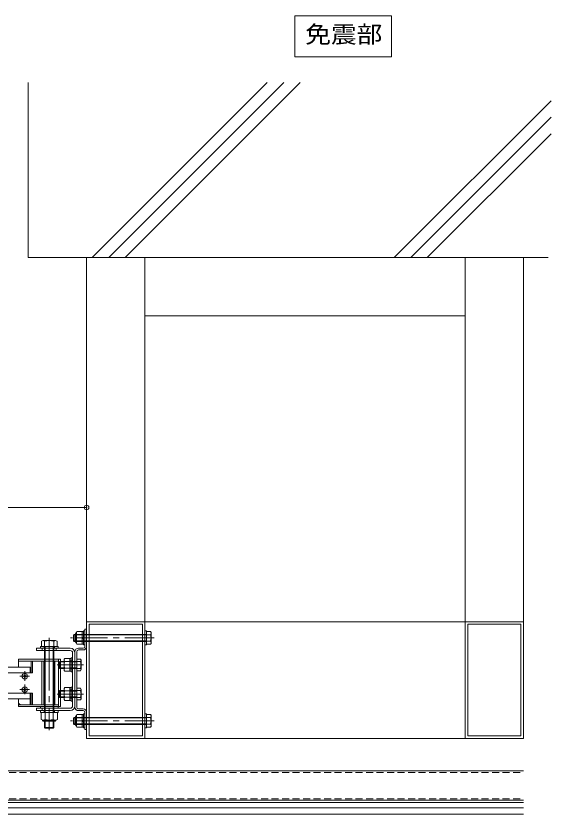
# Model space of a CAD drawing. Units: millimetres on the paper, enlarged 40 times, with parts at other scales. Extents: x -9407 to 10868, y -7770 to 7471.
# Drawn here: x 6112 to 9780, y 1998 to 7471 of the extents above; entities that cross this region are included whole.
import ezdxf
from ezdxf.enums import TextEntityAlignment as Align

# ---------------------------------------------------------------- set-up
doc = ezdxf.new("R2010")
doc.units = ezdxf.units.MM
doc.header["$LTSCALE"] = 40
doc.header["$PDMODE"] = 32
doc.header["$PDSIZE"] = 32
for name, pattern in [('CHAIN1', [8, 5, -1, 1, -1]), ('CHAIN2', [12, 9, -1, 1, -1]), ('DASHED1', [1.8, 1.2, -0.6])]:
    doc.linetypes.add(name, pattern=pattern)
for name, color, linetype, lineweight in [('1-0_通り芯', 2, 'Continuous', 9), ('1-4_寸法', 7, 'Continuous', 9), ('1-5_文字', 7, 'Continuous', 9), ('1-6', 6, 'Continuous', 5), ('1-7', 4, 'Continuous', 9), ('1-8', 6, 'Continuous', 5)]:
    doc.layers.add(name, color=color, linetype=linetype, lineweight=lineweight)
doc.styles.add('ＭＳ ゴシック', font='')
doc.styles.get('ＭＳ ゴシック').set_extended_font_data('MS Gothic')

msp = doc.modelspace()

# ---------------------------------------------------------------- linework, layer by layer
at = {"layer": '1-0_通り芯'}
for p, q in [((6510.12, 3230.11), (6506.33, 3226.32)), ((6510.12, 3182.11), (6510.12, 3230.11)), ((7006.33, 3230.11), (6510.12, 3230.11)), ((6519.9, 3176.31), (6519.9, 3235.91)), ((6526.33, 3244.11), (6529.73, 3249.99)), ((6526.33, 3244.11), (6526.33, 3168.11)), ((6529.73, 3249.99), (6566.33, 3249.99)), ((6566.33, 3249.99), (6566.33, 3162.23)), ((6584.33, 3254.11), (6574.33, 3254.11)), ((6574.33, 3254.11), (6574.33, 3158.11)), ((6574.33, 3163.11), (6574.33, 3249.11)), ((6996.33, 3254.11), (6996.33, 3158.11)), ((7006.33, 3254.11), (6996.33, 3254.11)), ((7034.94, 3249.99), (7006.33, 3249.99)), ((7006.33, 3162.23), (7006.33, 3249.99)), ((7038.33, 3244.11), (7034.94, 3249.99)), ((7038.33, 3244.11), (7038.33, 3168.11)), ((6286.83, 3183.85), (6286.83, 3147.91)), ((6383.08, 3187.91), (6297.58, 3187.91)), ((6308.33, 3183.85), (6308.33, 2694.31)), ((6372.33, 3183.85), (6372.33, 2694.31)), ((6393.83, 3183.85), (6393.83, 3147.91)), ((6506.33, 3185.89), (6506.33, 3226.32)), ((7006.33, 3226.32), (6506.33, 3226.32)), ((6506.33, 3185.89), (6510.12, 3182.11)), ((7006.33, 3185.89), (6506.33, 3185.89)), ((7006.33, 3182.11), (6510.12, 3182.11)), ((6529.73, 3228.05), (6566.33, 3228.05)), ((6529.73, 3184.17), (6566.33, 3184.17)), ((6566.33, 3207.26), (6574.33, 3211.88)), ((6566.33, 3200.33), (6574.33, 3204.95)), ((7034.94, 3228.05), (7006.33, 3228.05)), ((7034.94, 3184.17), (7006.33, 3184.17)), ((6280.33, 3147.91), (6280.33, 3135.11)), ((6280.33, 3135.11), (6400.33, 3135.11)), ((6393.83, 3147.91), (6286.83, 3147.91)), ((6304.33, 3147.91), (6304.33, 3135.11)), ((6312.66, 3147.91), (6312.66, 2694.31)), ((6368, 3147.91), (6368, 2694.31)), ((6376.33, 3147.91), (6376.33, 3135.11)), ((6526.33, 3168.11), (6529.73, 3162.23)), ((6529.73, 3162.23), (6566.33, 3162.23)), ((6566.33, 3163.11), (6574.33, 3163.11)), ((7034.94, 3162.23), (7006.33, 3162.23)), ((7038.33, 3168.11), (7034.94, 3162.23)), ((6491.13, 3069.11), (6500.33, 3069.11)), ((6491.13, 2973.11), (6491.13, 3069.11)), ((6408.33, 3041.32), (6408.33, 3000.9)), ((6441.93, 3041.32), (6408.33, 3041.32)), ((6441.93, 3045.11), (6412.12, 3045.11)), ((6441.93, 2988.28), (6441.93, 3053.94)), ((6446.44, 3064.91), (6481.93, 3064.91)), ((6446.44, 3042.97), (6481.93, 3042.97)), ((6481.93, 3065.11), (6491.13, 3065.11)), ((6481.93, 2977.11), (6481.93, 3065.11)), ((6481.93, 3049.11), (6491.13, 3049.11)), ((6555.31, 3045.11), (6481.93, 3045.11)), ((6528.33, 3041.32), (6481.93, 3041.32)), ((6491.13, 3049.11), (6500.33, 3049.11)), ((6528.33, 2981.05), (6528.33, 3061.17)), ((6555.31, 3061.17), (6528.33, 3061.17)), ((6558.33, 2989.08), (6558.33, 3053.14)), ((6408.33, 3000.9), (6412.12, 2997.11)), ((6441.93, 3000.9), (6408.33, 3000.9)), ((6441.93, 2997.11), (6412.12, 2997.11)), ((6446.44, 2999.25), (6481.93, 2999.25)), ((6528.33, 3000.9), (6481.93, 3000.9)), ((6555.31, 2997.11), (6481.93, 2997.11)), ((6481.93, 2993.11), (6491.13, 2993.11)), ((6491.13, 2993.11), (6500.33, 2993.11)), ((6555.31, 2981.05), (6528.33, 2981.05)), ((6162.73, 2945.1), (6167.34, 2945.18)), ((6167.34, 2945.18), (6169.33, 2946.11)), ((6167.34, 2941.04), (6169.33, 2940.11)), ((6170.26, 2948.11), (6169.33, 2946.11)), ((6170.26, 2938.11), (6169.33, 2940.11)), ((6170.34, 2952.71), (6170.26, 2948.11)), ((6170.34, 2933.51), (6170.26, 2938.11)), ((6170.34, 2952.71), (6174.33, 2952.71)), ((6170.34, 2933.51), (6174.33, 2933.51)), ((6174.33, 2952.71), (6174.41, 2948.11)), ((6174.33, 2933.51), (6174.41, 2938.11)), ((6174.41, 2948.11), (6175.34, 2946.11)), ((6174.41, 2938.11), (6175.34, 2940.11)), ((6177.33, 2945.18), (6175.34, 2946.11)), ((6177.33, 2941.04), (6175.34, 2940.11)), ((6181.93, 2945.1), (6177.33, 2945.18)), ((6181.93, 2941.12), (6177.33, 2941.04)), ((6181.93, 2945.1), (6181.93, 2941.12)), ((6162.73, 2853.1), (6167.34, 2853.18)), ((6167.34, 2853.18), (6169.33, 2854.11)), ((6167.34, 2849.04), (6169.33, 2848.11)), ((6170.26, 2856.11), (6169.33, 2854.11)), ((6170.26, 2846.11), (6169.33, 2848.11)), ((6170.34, 2860.71), (6170.26, 2856.11)), ((6170.34, 2860.71), (6174.33, 2860.71)), ((6174.33, 2860.71), (6174.41, 2856.11)), ((6174.41, 2856.11), (6175.34, 2854.11)), ((6174.41, 2846.11), (6175.34, 2848.11)), ((6177.33, 2853.18), (6175.34, 2854.11)), ((6177.33, 2849.04), (6175.34, 2848.11)), ((6181.93, 2853.1), (6177.33, 2853.18)), ((6181.93, 2849.12), (6177.33, 2849.04)), ((6181.93, 2853.1), (6181.93, 2849.12)), ((6441.93, 2788.28), (6441.93, 2853.94)), ((6446.44, 2864.91), (6481.93, 2864.91)), ((6481.93, 2865.11), (6491.13, 2865.11)), ((6481.93, 2777.11), (6481.93, 2865.11)), ((6481.93, 2849.11), (6491.13, 2849.11)), ((6491.13, 2869.11), (6500.33, 2869.11)), ((6491.13, 2773.11), (6491.13, 2869.11)), ((6491.13, 2849.11), (6500.33, 2849.11)), ((6528.33, 2781.05), (6528.33, 2861.17)), ((6555.31, 2861.17), (6528.33, 2861.17)), ((6558.33, 2789.08), (6558.33, 2853.14)), ((6170.34, 2841.51), (6170.26, 2846.11)), ((6170.34, 2841.51), (6174.33, 2841.51)), ((6174.33, 2841.51), (6174.41, 2846.11)), ((6408.33, 2841.32), (6408.33, 2800.9)), ((6441.93, 2841.32), (6408.33, 2841.32)), ((6408.33, 2800.9), (6412.12, 2797.11)), ((6441.93, 2800.9), (6408.33, 2800.9)), ((6441.93, 2845.11), (6412.12, 2845.11)), ((6441.93, 2797.11), (6412.12, 2797.11)), ((6446.44, 2842.97), (6481.93, 2842.97)), ((6446.44, 2799.25), (6481.93, 2799.25)), ((6555.31, 2845.11), (6481.93, 2845.11)), ((6528.33, 2841.32), (6481.93, 2841.32)), ((6528.33, 2800.9), (6481.93, 2800.9)), ((6555.31, 2797.11), (6481.93, 2797.11)), ((6481.93, 2793.11), (6491.13, 2793.11)), ((6491.13, 2793.11), (6500.33, 2793.11)), ((6555.31, 2781.05), (6528.33, 2781.05)), ((6280.33, 2707.11), (6280.33, 2694.31)), ((6280.33, 2707.11), (6400.33, 2707.11)), ((6280.33, 2694.31), (6400.33, 2694.31)), ((6395.73, 2694.31), (6284.93, 2694.31)), ((6284.93, 2646.42), (6284.93, 2694.31)), ((6304.33, 2707.11), (6304.33, 2694.31)), ((6312.63, 2646.42), (6312.63, 2694.31)), ((6368.03, 2646.42), (6368.03, 2694.31)), ((6376.33, 2707.11), (6376.33, 2694.31)), ((6395.73, 2646.42), (6395.73, 2694.31)), ((6400.33, 2707.11), (6400.33, 2694.31)), ((6584.33, 2684.97), (6574.33, 2684.97)), ((6574.33, 2684.97), (6574.33, 2588.97)), ((6996.33, 2684.97), (6996.33, 2588.97)), ((7006.33, 2684.97), (6996.33, 2684.97)), ((6381.88, 2642.31), (6298.78, 2642.31)), ((6302.73, 2634.17), (6377.93, 2634.17)), ((6308.33, 2634.17), (6308.33, 2592.24)), ((6312.66, 2634.17), (6312.66, 2587.91)), ((6368, 2634.17), (6368, 2587.91)), ((6372.33, 2634.17), (6372.33, 2592.24)), ((6510.12, 2660.97), (6506.33, 2657.18)), ((6506.33, 2616.76), (6506.33, 2657.18)), ((7006.33, 2657.18), (6506.33, 2657.18)), ((6510.12, 2612.97), (6510.12, 2660.97)), ((7006.33, 2660.97), (6510.12, 2660.97)), ((6519.9, 2607.17), (6519.9, 2666.77)), ((6526.33, 2674.97), (6529.73, 2680.85)), ((6526.33, 2674.97), (6526.33, 2598.97)), ((6529.73, 2680.85), (6566.33, 2680.85)), ((6529.73, 2658.91), (6566.33, 2658.91)), ((6566.33, 2680.85), (6566.33, 2593.09)), ((6566.33, 2638.13), (6574.33, 2642.75)), ((6566.33, 2631.2), (6574.33, 2635.82)), ((6574.33, 2593.97), (6574.33, 2679.97)), ((7034.94, 2680.85), (7006.33, 2680.85)), ((7006.33, 2593.09), (7006.33, 2680.85)), ((7034.94, 2658.91), (7006.33, 2658.91)), ((7038.33, 2674.97), (7034.94, 2680.85)), ((7038.33, 2674.97), (7038.33, 2598.97)), ((6308.33, 2592.24), (6312.66, 2587.91)), ((6372.33, 2592.24), (6308.33, 2592.24)), ((6312.66, 2587.91), (6368, 2587.91)), ((6368, 2587.91), (6372.33, 2592.24)), ((6506.33, 2616.76), (6510.12, 2612.97)), ((7006.33, 2616.76), (6506.33, 2616.76)), ((7006.33, 2612.97), (6510.12, 2612.97)), ((6526.33, 2598.97), (6529.73, 2593.09)), ((6529.73, 2615.03), (6566.33, 2615.03)), ((6529.73, 2593.09), (6566.33, 2593.09)), ((6566.33, 2593.97), (6574.33, 2593.97)), ((7034.94, 2615.03), (7006.33, 2615.03)), ((7034.94, 2593.09), (7006.33, 2593.09)), ((7038.33, 2598.97), (7034.94, 2593.09))]:
    msp.add_line(p, q, dxfattribs=at)
at = {"layer": '1-0_通り芯', "color": 7}
for p, q in [((6596.33, 3265.11), (6584.33, 3265.11)), ((6584.33, 3265.11), (6584.33, 3147.11)), ((6596.33, 3265.11), (6596.33, 3147.11)), ((6252.33, 3119.11), (6252.33, 3135.11)), ((6252.33, 3135.11), (6484.33, 3135.11)), ((6292.33, 3135.11), (6292.33, 3119.11)), ((6388.33, 3135.11), (6388.33, 3119.11)), ((6572.33, 3135.11), (6540.33, 3135.11)), ((6572.33, 3123.11), (6540.33, 3123.11)), ((6252.33, 3119.11), (6484.33, 3119.11)), ((6500.33, 3103.11), (6500.33, 2739.11)), ((6516.33, 3111.11), (6516.33, 2731.11)), ((6528.33, 3111.11), (6528.33, 2731.11)), ((6416.33, 3059.11), (6128.33, 3059.11)), ((6128.33, 3005.11), (6128.33, 3059.11)), ((6404.33, 3047.11), (6128.33, 3047.11)), ((6216.33, 3047.11), (6216.33, 2967.11)), ((6224.33, 3047.11), (6224.33, 2967.11)), ((6288.33, 3047.11), (6288.33, 2747.11)), ((6302.33, 3047.11), (6302.33, 2747.11)), ((6378.33, 2747.11), (6378.33, 3047.11)), ((6404.33, 3059.11), (6404.33, 2735.11)), ((6416.33, 3059.11), (6416.33, 2735.11)), ((376.33, 3005.11), (6208.33, 3005.11)), ((376.33, 2967.11), (6224.33, 2967.11)), ((6208.33, 3005.11), (6208.33, 2967.11)), ((376.33, 2827.11), (6224.33, 2827.11)), ((6208.33, 2747.11), (6208.33, 2827.11)), ((6216.33, 2747.11), (6216.33, 2827.11)), ((6224.33, 2747.11), (6224.33, 2827.11)), ((6208.33, 2789.11), (-243.67, 2789.11)), ((6128.33, 2735.11), (6128.33, 2789.11)), ((6404.33, 2747.11), (6128.33, 2747.11)), ((6128.33, 2735.11), (6416.33, 2735.11)), ((6252.33, 2707.11), (6252.33, 2723.11)), ((6484.33, 2723.11), (6252.33, 2723.11)), ((6484.33, 2707.11), (6252.33, 2707.11)), ((6280.33, 2735.11), (6280.33, 2723.11)), ((6292.33, 2723.11), (6292.33, 2707.11)), ((6400.33, 2723.11), (6400.33, 2735.11)), ((6540.33, 2719.11), (6572.33, 2719.11)), ((6540.33, 2707.11), (6572.33, 2707.11)), ((6584.33, 2695.11), (6584.33, 2577.11)), ((6596.33, 2695.11), (6596.33, 2577.11)), ((6584.33, 2577.11), (6596.33, 2577.11))]:
    msp.add_line(p, q, dxfattribs=at)
at = {"layer": '1-0_通り芯', "linetype": 'CHAIN2'}
msp.add_line((6340.33, 3205.31), (6340.33, 2573.78), dxfattribs=at)
at = {"layer": '1-0_通り芯', "linetype": 'CHAIN1'}
for p, q in [((7058.77, 3206.11), (6486.96, 3206.11)), ((6575.74, 3021.11), (6394.2, 3021.11)), ((6172.33, 2911.43), (6172.33, 2978.12)), ((6137.9, 2943.11), (6203.83, 2943.11)), ((6137.9, 2851.11), (6203.83, 2851.11)), ((6172.33, 2819.43), (6172.33, 2886.12)), ((6575.74, 2821.11), (6394.2, 2821.11)), ((7058.77, 2636.97), (6486.96, 2636.97))]:
    msp.add_line(p, q, dxfattribs=at)
at = {"layer": '1-0_通り芯', "color": 6, "lineweight": 5}
for p, q in [((6527.38, 3206.11), (6654.45, 3206.11)), ((6527.38, 2636.97), (6654.45, 2636.97))]:
    msp.add_line(p, q, dxfattribs=at)
at = {"layer": '1-0_通り芯', "color": 6, "linetype": 'CHAIN1', "lineweight": 5}
for p, q in [((6532.96, 3206.11), (6659.9, 3206.11)), ((6532.96, 2636.97), (6659.9, 2636.97))]:
    msp.add_line(p, q, dxfattribs=at)
at = {"layer": '1-0_通り芯'}
for points in [[(6566.33, 3163.11), (6566.33, 3249.11), (6574.33, 3249.11)], [(6584.33, 3254.11), (6584.33, 3158.11), (6574.33, 3158.11)], [(7006.33, 3254.11), (7006.33, 3158.11), (6996.33, 3158.11)], [(6280.33, 3147.91), (6400.33, 3147.91), (6400.33, 3135.11)], [(6491.13, 2973.11), (6500.33, 2973.11), (6500.33, 3069.11)], [(6408.33, 3041.32), (6412.12, 3045.11), (6412.12, 2997.11)], [(6446.44, 2977.31), (6481.93, 2977.31), (6481.93, 3064.91)], [(6481.93, 2977.11), (6491.13, 2977.11), (6491.13, 3065.11)], [(6162.73, 2945.1), (6162.73, 2941.12), (6167.34, 2941.04)], [(6162.73, 2853.1), (6162.73, 2849.12), (6167.34, 2849.04)], [(6446.44, 2777.31), (6481.93, 2777.31), (6481.93, 2864.91)], [(6481.93, 2777.11), (6491.13, 2777.11), (6491.13, 2865.11)], [(6491.13, 2773.11), (6500.33, 2773.11), (6500.33, 2869.11)], [(6408.33, 2841.32), (6412.12, 2845.11), (6412.12, 2797.11)], [(6584.33, 2684.97), (6584.33, 2588.97), (6574.33, 2588.97)], [(7006.33, 2684.97), (7006.33, 2588.97), (6996.33, 2588.97)], [(6566.33, 2593.97), (6566.33, 2679.97), (6574.33, 2679.97)]]:
    msp.add_lwpolyline(points, dxfattribs=at)
for centre in [(6172.33, 2943.11), (6172.33, 2851.11)]:
    msp.add_circle(centre, 18.8, dxfattribs=at)
for centre, radius, start, end in [((6526.7, 3235.91), 6.8, 93.0833, 180), ((6547.96, 3239.7), 21.64, 181.80717, 212.57709), ((6552.16, 3237.04), 25.9, 150.00002, 175.61575), ((7012.51, 3237.04), 25.9, 4.38425, 30), ((7016.7, 3239.7), 21.64, 327.42291, 358.19283), ((6297.58, 3171.63), 16.28, 48.67543, 131.32401), ((6340.33, 3059.58), 128.33, 75.55959, 104.43871), ((6383.08, 3171.63), 16.28, 48.67599, 131.32451), ((6526.7, 3176.31), 6.8, 180, 266.9167), ((6598.94, 3206.11), 72.61, 162.41205, 197.58797), ((6547.96, 3172.52), 21.64, 147.42293, 178.19284), ((6965.73, 3206.11), 72.61, 342.41203, 17.58795), ((7016.7, 3172.52), 21.64, 1.80716, 32.57707), ((6552.16, 3175.18), 25.9, 184.38426, 210), ((7012.51, 3175.18), 25.9, 329.99998, 355.61574), ((6457.55, 3053.94), 15.61, 135.3613, 224.63818), ((6497.25, 3021.11), 55.31, 156.7198, 203.2803), ((6546.17, 3053.14), 12.16, 318.67245, 41.32755), ((6461.72, 3021.11), 96.61, 345.61641, 14.38347), ((6457.55, 2988.28), 15.61, 135.3613, 224.63896), ((6546.17, 2989.08), 12.16, 318.67245, 41.32755), ((6457.55, 2853.94), 15.61, 135.3613, 224.63818), ((6546.17, 2853.14), 12.16, 318.67245, 41.32755), ((6497.25, 2821.11), 55.31, 156.7198, 203.2803), ((6457.55, 2788.28), 15.61, 135.3613, 224.63896), ((6546.17, 2789.08), 12.16, 318.67245, 41.32755), ((6461.72, 2821.11), 96.61, 345.61641, 14.38347), ((6298.78, 2667.7), 25.39, 236.94844, 303.05156), ((6302.73, 2642.57), 8.4, 179.07878, 270), ((6340.33, 2737.72), 95.41, 253.12328, 286.87672), ((6381.88, 2667.7), 25.39, 236.94844, 303.05156), ((6377.93, 2642.57), 8.4, 270, 0.92122), ((6526.7, 2666.77), 6.8, 93.0833, 180), ((6547.96, 2670.56), 21.64, 181.80717, 212.57709), ((6598.94, 2636.97), 72.61, 162.41205, 197.58797), ((6552.16, 2667.9), 25.9, 150.00002, 175.61575), ((7012.51, 2667.9), 25.9, 4.38425, 30), ((7016.7, 2670.56), 21.64, 327.42291, 358.19283), ((6965.73, 2636.97), 72.61, 342.41203, 17.58795), ((6526.7, 2607.17), 6.8, 180, 266.9167), ((6547.96, 2603.38), 21.64, 147.42293, 178.19284), ((6552.16, 2606.04), 25.9, 184.38426, 210), ((7016.7, 2603.38), 21.64, 1.80716, 32.57707), ((7012.51, 2606.04), 25.9, 329.99998, 355.61574)]:
    msp.add_arc(centre, radius, start, end, dxfattribs=at)
at = {"layer": '1-0_通り芯', "color": 7}
for centre, radius, start, end in [((6484.33, 3103.11), 32, 0, 90), ((6540.33, 3111.11), 24, 90, 180), ((6540.33, 3111.11), 12, 90, 180), ((6572.33, 3147.11), 12, 270, 0), ((6572.33, 3147.11), 24, 270, 0), ((6484.33, 3103.11), 16, 0, 90), ((6148.33, 2767.11), 20, 180, 270), ((6484.33, 2739.11), 16, 270, 0), ((6484.33, 2739.11), 32, 270, 0), ((6540.33, 2731.11), 24, 180, 270), ((6540.33, 2731.11), 12, 180, 270), ((6572.33, 2695.11), 24, 0, 90), ((6572.33, 2695.11), 12, 0, 90)]:
    msp.add_arc(centre, radius, start, end, dxfattribs=at)
at = {"layer": '1-4_寸法'}
msp.add_point((6596.33, 4100.31), dxfattribs=at)
at = {"layer": '1-5_文字'}
for p, q in [((8023.61, 7471.45), (8687.61, 7471.45)), ((8023.61, 7471.45), (8023.61, 7191.45)), ((8687.61, 7471.45), (8687.61, 7191.45)), ((8023.61, 7191.45), (8687.61, 7191.45))]:
    msp.add_line(p, q, dxfattribs=at)
at = {"layer": '1-6'}
for p, q in [((6196.33, 5815.38), (6196.33, 7015.38)), ((6634.95, 5815.38), (7834.95, 7015.38)), ((6748.08, 5815.38), (7948.08, 7015.38)), ((6861.22, 5815.38), (8061.22, 7015.38)), ((8705.74, 5815.38), (9780.44, 6890.07)), ((8818.88, 5815.38), (9780.44, 6776.94)), ((8932.02, 5815.38), (9780.44, 6663.8)), ((6196.33, 5815.38), (9761.72, 5815.38)), ((6596.33, 2517.11), (6596.33, 5815.38)), ((6996.33, 3317.11), (6996.33, 5815.38)), ((9191.92, 3317.11), (9191.92, 5815.38)), ((9591.92, 2517.11), (9591.92, 5815.38)), ((6996.33, 5415.38), (9191.92, 5415.38)), ((6978.53, 3299.11), (6614.33, 3299.11)), ((6614.33, 3299.11), (6614.33, 2535.11)), ((6978.53, 3299.11), (6978.53, 2535.11)), ((6996.33, 3317.11), (9591.92, 3317.11)), ((9191.92, 3317.11), (9191.92, 2517.11)), ((9209.92, 2535.11), (9209.92, 3299.11)), ((9574.12, 3299.11), (9209.92, 3299.11)), ((9574.12, 3299.11), (9574.12, 2535.11)), ((6996.33, 2917.11), (6996.33, 2517.11)), ((9591.92, 2917.11), (9591.92, 2517.11)), ((6978.53, 2535.11), (6614.33, 2535.11)), ((9209.92, 2535.11), (9574.12, 2535.11)), ((6996.33, 2517.11), (6596.33, 2517.11)), ((6996.33, 2517.11), (9591.92, 2517.11))]:
    msp.add_line(p, q, dxfattribs=at)
at = {"layer": '1-6', "color": 7, "lineweight": 9}
msp.add_line((-6003.67, 4100.31), (6596.33, 4100.31), dxfattribs=at)
at = {"layer": '1-6'}
msp.add_lwpolyline([(6596.33, 3317.11), (6996.33, 3317.11), (6996.33, 2917.11)], dxfattribs=at)
at = {"layer": '1-7'}
for p, q in [((9591.92, 2293.11), (3472.33, 2293.11)), ((3472.33, 2093.1), (9591.92, 2093.1))]:
    msp.add_line(p, q, dxfattribs=at)
at = {"layer": '1-7', "linetype": 'DASHED1'}
for p, q in [((3472.33, 2283.91), (9591.92, 2283.91)), ((3472.33, 2102.3), (9591.92, 2102.3))]:
    msp.add_line(p, q, dxfattribs=at)
at = {"layer": '1-8'}
for p, q in [((9591.92, 2039.92), (2952.84, 2039.92)), ((9591.92, 2077.92), (2998.12, 2077.92)), ((9591.92, 1997.92), (2952.84, 1997.92))]:
    msp.add_line(p, q, dxfattribs=at)

# ---------------------------------------------------------------- texts
at = {"layer": '1-5_文字', "color": 2, "style": 'ＭＳ ゴシック', "width": 1.1}
msp.add_text('免震部', height=117.3, dxfattribs=at).set_placement((8095.61, 7251.45), align=Align.BOTTOM_LEFT)

doc.saveas('drawing.dxf')
